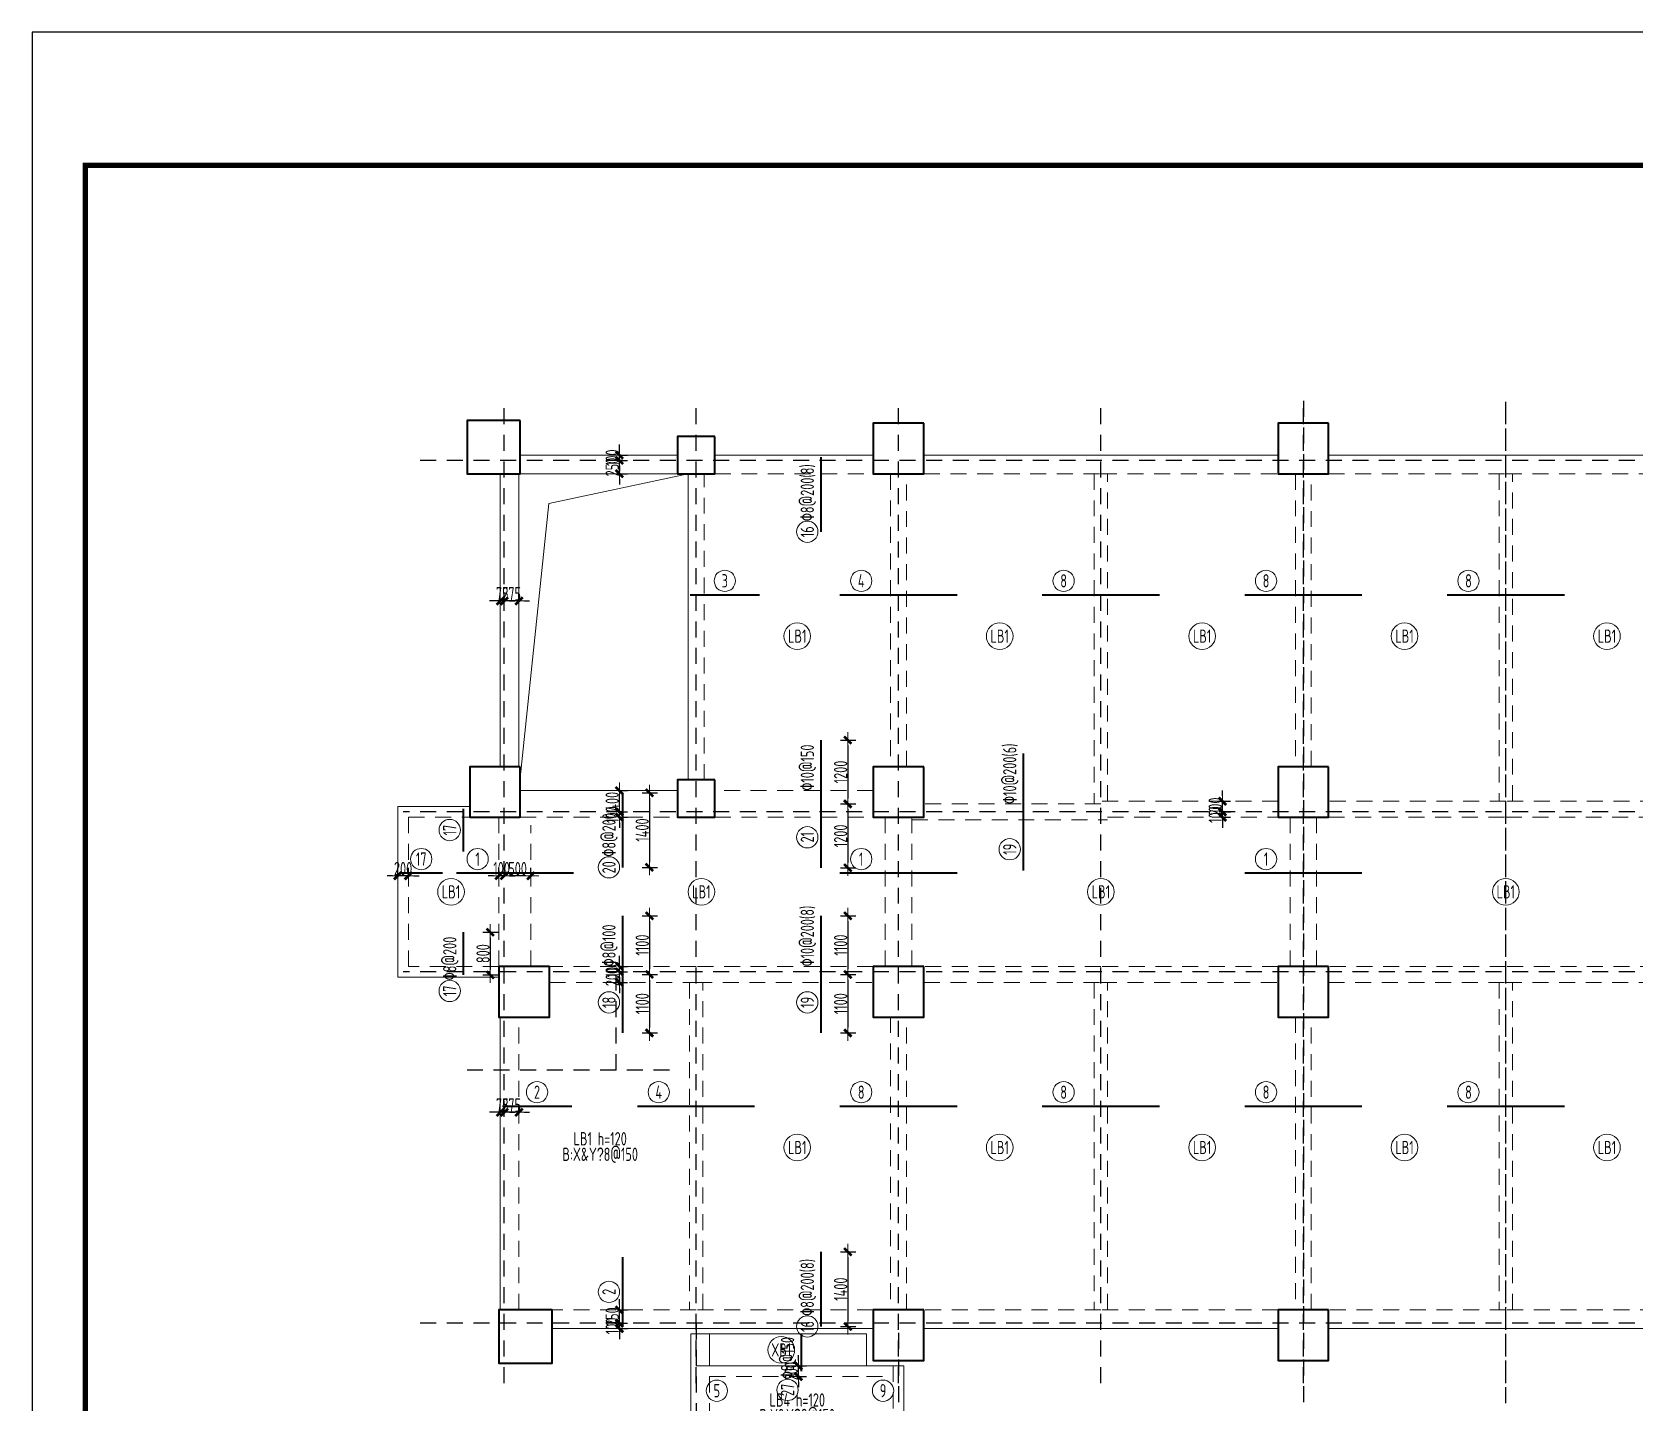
# Model space of a CAD drawing. Header units: millimetres. Extents: x 539196 to 807275, y 431843 to 1156631.
# Drawn here: x 747875 to 777965, y 994805 to 1020543 of the extents above; entities that cross this region are included whole.
import ezdxf
from ezdxf.enums import TextEntityAlignment as Align

# ---------------------------------------------------------------- set-up
doc = ezdxf.new("R2010")
doc.units = ezdxf.units.MM
doc.header["$MEASUREMENT"] = 0
doc.linetypes.add('DOTE', pattern=[2.42, 2, -0.2, 0.02, -0.2])
doc.linetypes.add('虚线', pattern=[500, 300, -200])
doc.layers.add('DOTE', color=1, linetype='DOTE')
doc.layers.add('PUB_TITLE', color=4, linetype='Continuous')
for name, color, linetype, lineweight in [('尺寸标注-梁', 3, 'Continuous', 18), ('板洞边线', 253, 'Continuous', 18), ('楼板正筋文字', 7, 'Continuous', 18), ('楼板负筋文字', 7, 'Continuous', 18), ('楼板负筋标注', 3, 'Continuous', 18), ('楼板负筋编号', 3, 'Continuous', 18), ('楼板负筋钢筋', 1, 'Continuous', 35), ('砼柱', 2, 'Continuous', 35), ('砼梁', 4, 'Continuous', 18), ('轴线标注', 3, 'Continuous', 18)]:
    doc.layers.add(name, color=color, linetype=linetype, lineweight=lineweight)
doc.styles.add('样式 1_yjk_yjk_yjk_yjk_yjk_yjk_yjk_yjk_yjk_yjk_yjk_yjk_yjk_yjk_yjk_yjk_yjk', font='yjkeng.shx', dxfattribs={"width": 0.7, "bigfont": 'yjkchn.shx'})
doc.dimstyles.new('盈建科结构_yjk_yjk_yjk_yjk_yjk_yjk_yjk_yjk_yjk_yjk_yjk_yjk_yjk_yjk_yjk_yjk_yjk', dxfattribs={"dimscale": 100, "dimtxt": 2.5, "dimasz": 1, "dimexe": 1.5, "dimexo": 0.625, "dimgap": 0.1, "dimtad": 1, "dimdec": 0, "dimrnd": 1, "dimzin": 0, "dimdsep": 46, "dimtxsty": '样式 1_yjk_yjk_yjk_yjk_yjk_yjk_yjk_yjk_yjk_yjk_yjk_yjk_yjk_yjk_yjk_yjk_yjk', "dimblk": '_yjkbk', "dimblk1": 'ARCHTICK', "dimblk2": 'ARCHTICK', "dimcen": 0.09, "dimadec": 0, "dimazin": 0, "dimtfac": 1, "dimtdec": 4, "dimtix": 1, "dimtmove": 2, "dimatfit": 3, "dimfxl": 0, "dimtolj": 1, "dimtzin": 0, "dimarcsym": 0})

# ---------------------------------------------------------------- blocks, each defined once
blk = doc.blocks.new('_yjkbk')
blk.add_line((-1, 0), (1.5, 0))
blk.add_lwpolyline([(-0.7, -0.7, 0.5, 0.5, 0), (0.7, 0.7, 0.5, 0.5, 0)], format="xyseb")
blk = doc.blocks.new('*D832')
at = {"layer": 'Defpoints', "color": 0}
for p in [(758900, 1012501), (758900, 1012251), (758901, 1012501)]:
    blk.add_point(p, dxfattribs=at)
at = {"layer": '尺寸标注-梁', "color": 0, "lineweight": -2}
for p, q in [((758901, 1012601), (758901, 1012701)), ((758900, 1012501), (759051, 1012501)), ((758900, 1012251), (759051, 1012251)), ((758901, 1012251), (758901, 1012501)), ((758901, 1012151), (758901, 1012051))]:
    blk.add_line(p, q, dxfattribs=at)
at = {"layer": '尺寸标注-梁', "color": 0, "lineweight": -2, "xscale": 100, "yscale": 100, "zscale": 100}
for p, rotation in [((758901, 1012501), 270), ((758901, 1012251), 90)]:
    blk.add_blockref('_yjkbk', p, dxfattribs=dict(at, rotation=rotation))
at = {"layer": '尺寸标注-梁', "color": 0, "insert": (758766, 1012376), "char_height": 250, "attachment_point": 5, "rotation": 90, "style": '样式 1_yjk_yjk_yjk_yjk_yjk_yjk_yjk_yjk_yjk_yjk_yjk_yjk_yjk_yjk_yjk_yjk_yjk'}
blk.add_mtext('\\A1;250', dxfattribs=at)
blk = doc.blocks.new('_ARCHTICK')
at = {"color": 0, "linetype": 'ByBlock', "const_width": 0.15}
blk.add_lwpolyline([(-0.5, -0.5), (0.5, 0.5)], dxfattribs=at)
blk = doc.blocks.new('*D833')
at = {"layer": 'Defpoints', "color": 0}
for p in [(758900, 1012601), (758901, 1012601), (758900, 1012501)]:
    blk.add_point(p, dxfattribs=at)
at = {"layer": '尺寸标注-梁', "color": 0, "lineweight": -2}
for p, q in [((758900, 1012601), (759051, 1012601)), ((758901, 1012701), (758901, 1012801)), ((758901, 1012501), (758901, 1012601)), ((758900, 1012501), (759051, 1012501)), ((758901, 1012401), (758901, 1012301))]:
    blk.add_line(p, q, dxfattribs=at)
at = {"layer": '尺寸标注-梁', "color": 0, "lineweight": -2, "xscale": 100, "yscale": 100, "zscale": 100}
for p, rotation in [((758901, 1012601), 270), ((758901, 1012501), 90)]:
    blk.add_blockref('_yjkbk', p, dxfattribs=dict(at, rotation=rotation))
at = {"layer": '尺寸标注-梁', "color": 0, "insert": (758766, 1012551), "char_height": 250, "attachment_point": 5, "rotation": 90, "style": '样式 1_yjk_yjk_yjk_yjk_yjk_yjk_yjk_yjk_yjk_yjk_yjk_yjk_yjk_yjk_yjk_yjk_yjk'}
blk.add_mtext('\\A1;100', dxfattribs=at)
blk = doc.blocks.new('*D834')
at = {"layer": 'Defpoints', "color": 0}
for p in [(758900, 996301), (758901, 996301), (758900, 996201)]:
    blk.add_point(p, dxfattribs=at)
at = {"layer": '尺寸标注-梁', "color": 0, "lineweight": -2}
for p, q in [((758900, 996301), (759051, 996301)), ((758901, 996401), (758901, 996501)), ((758901, 996201), (758901, 996301)), ((758900, 996201), (759051, 996201)), ((758901, 996101), (758901, 996001))]:
    blk.add_line(p, q, dxfattribs=at)
at = {"layer": '尺寸标注-梁', "color": 0, "lineweight": -2, "xscale": 100, "yscale": 100, "zscale": 100}
for p, rotation in [((758901, 996301), 270), ((758901, 996201), 90)]:
    blk.add_blockref('_yjkbk', p, dxfattribs=dict(at, rotation=rotation))
at = {"layer": '尺寸标注-梁', "color": 0, "insert": (758766, 996251), "char_height": 250, "attachment_point": 5, "rotation": 90, "style": '样式 1_yjk_yjk_yjk_yjk_yjk_yjk_yjk_yjk_yjk_yjk_yjk_yjk_yjk_yjk_yjk_yjk_yjk'}
blk.add_mtext('\\A1;100', dxfattribs=at)
blk = doc.blocks.new('*D835')
at = {"layer": 'Defpoints', "color": 0}
for p in [(758900, 996551), (758900, 996301), (758901, 996551)]:
    blk.add_point(p, dxfattribs=at)
at = {"layer": '尺寸标注-梁', "color": 0, "lineweight": -2}
for p, q in [((758901, 996651), (758901, 996751)), ((758900, 996551), (759051, 996551)), ((758900, 996301), (759051, 996301)), ((758901, 996301), (758901, 996551)), ((758901, 996201), (758901, 996101))]:
    blk.add_line(p, q, dxfattribs=at)
at = {"layer": '尺寸标注-梁', "color": 0, "lineweight": -2, "xscale": 100, "yscale": 100, "zscale": 100}
for p, rotation in [((758901, 996551), 270), ((758901, 996301), 90)]:
    blk.add_blockref('_yjkbk', p, dxfattribs=dict(at, rotation=rotation))
at = {"layer": '尺寸标注-梁', "color": 0, "insert": (758766, 996426), "char_height": 250, "attachment_point": 5, "rotation": 90, "style": '样式 1_yjk_yjk_yjk_yjk_yjk_yjk_yjk_yjk_yjk_yjk_yjk_yjk_yjk_yjk_yjk_yjk_yjk'}
blk.add_mtext('\\A1;250', dxfattribs=at)
blk = doc.blocks.new('*D836')
at = {"layer": 'Defpoints', "color": 0}
for p in [(756740, 1000262), (756740, 1000261), (757015, 1000261)]:
    blk.add_point(p, dxfattribs=at)
at = {"layer": '尺寸标注-梁', "color": 0, "lineweight": -2}
for p, q in [((756640, 1000262), (756540, 1000262)), ((756740, 1000261), (756740, 1000412)), ((757015, 1000262), (756740, 1000262)), ((757015, 1000261), (757015, 1000412)), ((757115, 1000262), (757215, 1000262))]:
    blk.add_line(p, q, dxfattribs=at)
at = {"layer": '尺寸标注-梁', "color": 0, "lineweight": -2, "xscale": 100, "yscale": 100, "zscale": 100}
blk.add_blockref('_yjkbk', (756740, 1000262), dxfattribs=at)
at = {"layer": '尺寸标注-梁', "color": 0, "lineweight": -2, "xscale": 100, "yscale": 100, "zscale": 100, "rotation": 180}
blk.add_blockref('_yjkbk', (757015, 1000262), dxfattribs=at)
at = {"layer": '尺寸标注-梁', "color": 0, "insert": (756878, 1000397), "char_height": 250, "attachment_point": 5, "style": '样式 1_yjk_yjk_yjk_yjk_yjk_yjk_yjk_yjk_yjk_yjk_yjk_yjk_yjk_yjk_yjk_yjk_yjk'}
blk.add_mtext('\\A1;275', dxfattribs=at)
blk = doc.blocks.new('*D837')
at = {"layer": 'Defpoints', "color": 0}
for p in [(756665, 1000262), (756665, 1000261), (756740, 1000261)]:
    blk.add_point(p, dxfattribs=at)
at = {"layer": '尺寸标注-梁', "color": 0, "lineweight": -2}
for p, q in [((756565, 1000262), (756465, 1000262)), ((756665, 1000261), (756665, 1000412)), ((756740, 1000262), (756665, 1000262)), ((756740, 1000261), (756740, 1000412)), ((756840, 1000262), (756940, 1000262))]:
    blk.add_line(p, q, dxfattribs=at)
at = {"layer": '尺寸标注-梁', "color": 0, "lineweight": -2, "xscale": 100, "yscale": 100, "zscale": 100}
blk.add_blockref('_yjkbk', (756665, 1000262), dxfattribs=at)
at = {"layer": '尺寸标注-梁', "color": 0, "lineweight": -2, "xscale": 100, "yscale": 100, "zscale": 100, "rotation": 180}
blk.add_blockref('_yjkbk', (756740, 1000262), dxfattribs=at)
at = {"layer": '尺寸标注-梁', "color": 0, "insert": (756703, 1000397), "char_height": 250, "attachment_point": 5, "style": '样式 1_yjk_yjk_yjk_yjk_yjk_yjk_yjk_yjk_yjk_yjk_yjk_yjk_yjk_yjk_yjk_yjk_yjk'}
blk.add_mtext('\\A1;75', dxfattribs=at)
blk = doc.blocks.new('*D838')
at = {"layer": 'Defpoints', "color": 0}
for p in [(756740, 1004702), (756740, 1004701), (757240, 1004701)]:
    blk.add_point(p, dxfattribs=at)
at = {"layer": '尺寸标注-梁', "color": 0, "lineweight": -2}
for p, q in [((756740, 1004701), (756740, 1004852)), ((757240, 1004701), (757240, 1004852)), ((757140, 1004702), (756840, 1004702))]:
    blk.add_line(p, q, dxfattribs=at)
at = {"layer": '尺寸标注-梁', "color": 0, "lineweight": -2, "xscale": 100, "yscale": 100, "zscale": 100, "rotation": 180}
blk.add_blockref('_yjkbk', (756740, 1004702), dxfattribs=at)
at = {"layer": '尺寸标注-梁', "color": 0, "lineweight": -2, "xscale": 100, "yscale": 100, "zscale": 100}
blk.add_blockref('_yjkbk', (757240, 1004702), dxfattribs=at)
at = {"layer": '尺寸标注-梁', "color": 0, "insert": (756990, 1004837), "char_height": 250, "attachment_point": 5, "style": '样式 1_yjk_yjk_yjk_yjk_yjk_yjk_yjk_yjk_yjk_yjk_yjk_yjk_yjk_yjk_yjk_yjk_yjk'}
blk.add_mtext('\\A1;500', dxfattribs=at)
blk = doc.blocks.new('*D839')
at = {"layer": 'Defpoints', "color": 0}
for p in [(756640, 1004702), (756640, 1004701), (756740, 1004701)]:
    blk.add_point(p, dxfattribs=at)
at = {"layer": '尺寸标注-梁', "color": 0, "lineweight": -2}
for p, q in [((756640, 1004701), (756640, 1004852)), ((756740, 1004701), (756740, 1004852)), ((756540, 1004702), (756440, 1004702)), ((756740, 1004702), (756640, 1004702)), ((756840, 1004702), (756940, 1004702))]:
    blk.add_line(p, q, dxfattribs=at)
at = {"layer": '尺寸标注-梁', "color": 0, "lineweight": -2, "xscale": 100, "yscale": 100, "zscale": 100}
blk.add_blockref('_yjkbk', (756640, 1004702), dxfattribs=at)
at = {"layer": '尺寸标注-梁', "color": 0, "lineweight": -2, "xscale": 100, "yscale": 100, "zscale": 100, "rotation": 180}
blk.add_blockref('_yjkbk', (756740, 1004702), dxfattribs=at)
at = {"layer": '尺寸标注-梁', "color": 0, "insert": (756690, 1004837), "char_height": 250, "attachment_point": 5, "style": '样式 1_yjk_yjk_yjk_yjk_yjk_yjk_yjk_yjk_yjk_yjk_yjk_yjk_yjk_yjk_yjk_yjk_yjk'}
blk.add_mtext('\\A1;100', dxfattribs=at)
blk = doc.blocks.new('*D840')
at = {"layer": 'Defpoints', "color": 0}
for p in [(756740, 1009862), (756740, 1009861), (757015, 1009861)]:
    blk.add_point(p, dxfattribs=at)
at = {"layer": '尺寸标注-梁', "color": 0, "lineweight": -2}
for p, q in [((756640, 1009862), (756540, 1009862)), ((756740, 1009861), (756740, 1010012)), ((757015, 1009862), (756740, 1009862)), ((757015, 1009861), (757015, 1010012)), ((757115, 1009862), (757215, 1009862))]:
    blk.add_line(p, q, dxfattribs=at)
at = {"layer": '尺寸标注-梁', "color": 0, "lineweight": -2, "xscale": 100, "yscale": 100, "zscale": 100}
blk.add_blockref('_yjkbk', (756740, 1009862), dxfattribs=at)
at = {"layer": '尺寸标注-梁', "color": 0, "lineweight": -2, "xscale": 100, "yscale": 100, "zscale": 100, "rotation": 180}
blk.add_blockref('_yjkbk', (757015, 1009862), dxfattribs=at)
at = {"layer": '尺寸标注-梁', "color": 0, "insert": (756878, 1009997), "char_height": 250, "attachment_point": 5, "style": '样式 1_yjk_yjk_yjk_yjk_yjk_yjk_yjk_yjk_yjk_yjk_yjk_yjk_yjk_yjk_yjk_yjk_yjk'}
blk.add_mtext('\\A1;275', dxfattribs=at)
blk = doc.blocks.new('*D841')
at = {"layer": 'Defpoints', "color": 0}
for p in [(756665, 1009862), (756665, 1009861), (756740, 1009861)]:
    blk.add_point(p, dxfattribs=at)
at = {"layer": '尺寸标注-梁', "color": 0, "lineweight": -2}
for p, q in [((756565, 1009862), (756465, 1009862)), ((756665, 1009861), (756665, 1010012)), ((756740, 1009862), (756665, 1009862)), ((756740, 1009861), (756740, 1010012)), ((756840, 1009862), (756940, 1009862))]:
    blk.add_line(p, q, dxfattribs=at)
at = {"layer": '尺寸标注-梁', "color": 0, "lineweight": -2, "xscale": 100, "yscale": 100, "zscale": 100}
blk.add_blockref('_yjkbk', (756665, 1009862), dxfattribs=at)
at = {"layer": '尺寸标注-梁', "color": 0, "lineweight": -2, "xscale": 100, "yscale": 100, "zscale": 100, "rotation": 180}
blk.add_blockref('_yjkbk', (756740, 1009862), dxfattribs=at)
at = {"layer": '尺寸标注-梁', "color": 0, "insert": (756703, 1009997), "char_height": 250, "attachment_point": 5, "style": '样式 1_yjk_yjk_yjk_yjk_yjk_yjk_yjk_yjk_yjk_yjk_yjk_yjk_yjk_yjk_yjk_yjk_yjk'}
blk.add_mtext('\\A1;75', dxfattribs=at)
blk = doc.blocks.new('*D842')
at = {"layer": 'Defpoints', "color": 0}
for p in [(758900, 1005901), (758900, 1005801), (758901, 1005901)]:
    blk.add_point(p, dxfattribs=at)
at = {"layer": '尺寸标注-梁', "color": 0, "lineweight": -2}
for p, q in [((758901, 1006001), (758901, 1006101)), ((758900, 1005901), (759051, 1005901)), ((758900, 1005801), (759051, 1005801)), ((758901, 1005801), (758901, 1005901)), ((758901, 1005701), (758901, 1005601))]:
    blk.add_line(p, q, dxfattribs=at)
at = {"layer": '尺寸标注-梁', "color": 0, "lineweight": -2, "xscale": 100, "yscale": 100, "zscale": 100}
for p, rotation in [((758901, 1005901), 270), ((758901, 1005801), 90)]:
    blk.add_blockref('_yjkbk', p, dxfattribs=dict(at, rotation=rotation))
at = {"layer": '尺寸标注-梁', "color": 0, "insert": (758766, 1005851), "char_height": 250, "attachment_point": 5, "rotation": 90, "style": '样式 1_yjk_yjk_yjk_yjk_yjk_yjk_yjk_yjk_yjk_yjk_yjk_yjk_yjk_yjk_yjk_yjk_yjk'}
blk.add_mtext('\\A1;100', dxfattribs=at)
blk = doc.blocks.new('*D843')
at = {"layer": 'Defpoints', "color": 0}
for p in [(758900, 1006301), (758901, 1006301), (758900, 1005901)]:
    blk.add_point(p, dxfattribs=at)
at = {"layer": '尺寸标注-梁', "color": 0, "lineweight": -2}
for p, q in [((758900, 1006301), (759051, 1006301)), ((758901, 1006001), (758901, 1006201)), ((758900, 1005901), (759051, 1005901))]:
    blk.add_line(p, q, dxfattribs=at)
at = {"layer": '尺寸标注-梁', "color": 0, "lineweight": -2, "xscale": 100, "yscale": 100, "zscale": 100}
for p, rotation in [((758901, 1006301), 90), ((758901, 1005901), 270)]:
    blk.add_blockref('_yjkbk', p, dxfattribs=dict(at, rotation=rotation))
at = {"layer": '尺寸标注-梁', "color": 0, "insert": (758766, 1006101), "char_height": 250, "attachment_point": 5, "rotation": 90, "style": '样式 1_yjk_yjk_yjk_yjk_yjk_yjk_yjk_yjk_yjk_yjk_yjk_yjk_yjk_yjk_yjk_yjk_yjk'}
blk.add_mtext('\\A1;400', dxfattribs=at)
blk = doc.blocks.new('*D844')
at = {"layer": 'Defpoints', "color": 0}
for p in [(758900, 1002901), (758901, 1002901), (758900, 1002701)]:
    blk.add_point(p, dxfattribs=at)
at = {"layer": '尺寸标注-梁', "color": 0, "lineweight": -2}
for p, q in [((758900, 1002901), (759051, 1002901)), ((758901, 1003001), (758901, 1003101)), ((758901, 1002701), (758901, 1002901)), ((758900, 1002701), (759051, 1002701)), ((758901, 1002601), (758901, 1002501))]:
    blk.add_line(p, q, dxfattribs=at)
at = {"layer": '尺寸标注-梁', "color": 0, "lineweight": -2, "xscale": 100, "yscale": 100, "zscale": 100}
for p, rotation in [((758901, 1002901), 270), ((758901, 1002701), 90)]:
    blk.add_blockref('_yjkbk', p, dxfattribs=dict(at, rotation=rotation))
at = {"layer": '尺寸标注-梁', "color": 0, "insert": (758766, 1002801), "char_height": 250, "attachment_point": 5, "rotation": 90, "style": '样式 1_yjk_yjk_yjk_yjk_yjk_yjk_yjk_yjk_yjk_yjk_yjk_yjk_yjk_yjk_yjk_yjk_yjk'}
blk.add_mtext('\\A1;200', dxfattribs=at)
blk = doc.blocks.new('*D845')
at = {"layer": 'Defpoints', "color": 0}
for p in [(758900, 1003001), (758900, 1002901), (758901, 1003001)]:
    blk.add_point(p, dxfattribs=at)
at = {"layer": '尺寸标注-梁', "color": 0, "lineweight": -2}
for p, q in [((758901, 1003101), (758901, 1003201)), ((758900, 1003001), (759051, 1003001)), ((758900, 1002901), (759051, 1002901)), ((758901, 1002901), (758901, 1003001)), ((758901, 1002801), (758901, 1002701))]:
    blk.add_line(p, q, dxfattribs=at)
at = {"layer": '尺寸标注-梁', "color": 0, "lineweight": -2, "xscale": 100, "yscale": 100, "zscale": 100}
for p, rotation in [((758901, 1003001), 270), ((758901, 1002901), 90)]:
    blk.add_blockref('_yjkbk', p, dxfattribs=dict(at, rotation=rotation))
at = {"layer": '尺寸标注-梁', "color": 0, "insert": (758766, 1002951), "char_height": 250, "attachment_point": 5, "rotation": 90, "style": '样式 1_yjk_yjk_yjk_yjk_yjk_yjk_yjk_yjk_yjk_yjk_yjk_yjk_yjk_yjk_yjk_yjk_yjk'}
blk.add_mtext('\\A1;100', dxfattribs=at)
blk = doc.blocks.new('*D846')
at = {"layer": 'Defpoints', "color": 0}
for p in [(770220, 1005901), (770220, 1005801), (770221, 1005901)]:
    blk.add_point(p, dxfattribs=at)
at = {"layer": '尺寸标注-梁', "color": 0, "lineweight": -2}
for p, q in [((770221, 1006001), (770221, 1006101)), ((770220, 1005901), (770371, 1005901)), ((770220, 1005801), (770371, 1005801)), ((770221, 1005801), (770221, 1005901)), ((770221, 1005701), (770221, 1005601))]:
    blk.add_line(p, q, dxfattribs=at)
at = {"layer": '尺寸标注-梁', "color": 0, "lineweight": -2, "xscale": 100, "yscale": 100, "zscale": 100}
for p, rotation in [((770221, 1005901), 270), ((770221, 1005801), 90)]:
    blk.add_blockref('_yjkbk', p, dxfattribs=dict(at, rotation=rotation))
at = {"layer": '尺寸标注-梁', "color": 0, "insert": (770086, 1005851), "char_height": 250, "attachment_point": 5, "rotation": 90, "style": '样式 1_yjk_yjk_yjk_yjk_yjk_yjk_yjk_yjk_yjk_yjk_yjk_yjk_yjk_yjk_yjk_yjk_yjk'}
blk.add_mtext('\\A1;100', dxfattribs=at)
blk = doc.blocks.new('*D847')
at = {"layer": 'Defpoints', "color": 0}
for p in [(770220, 1006101), (770221, 1006101), (770220, 1005901)]:
    blk.add_point(p, dxfattribs=at)
at = {"layer": '尺寸标注-梁', "color": 0, "lineweight": -2}
for p, q in [((770221, 1006201), (770221, 1006301)), ((770220, 1006101), (770371, 1006101)), ((770221, 1005901), (770221, 1006101)), ((770220, 1005901), (770371, 1005901)), ((770221, 1005801), (770221, 1005701))]:
    blk.add_line(p, q, dxfattribs=at)
at = {"layer": '尺寸标注-梁', "color": 0, "lineweight": -2, "xscale": 100, "yscale": 100, "zscale": 100}
for p, rotation in [((770221, 1006101), 270), ((770221, 1005901), 90)]:
    blk.add_blockref('_yjkbk', p, dxfattribs=dict(at, rotation=rotation))
at = {"layer": '尺寸标注-梁', "color": 0, "insert": (770086, 1006001), "char_height": 250, "attachment_point": 5, "rotation": 90, "style": '样式 1_yjk_yjk_yjk_yjk_yjk_yjk_yjk_yjk_yjk_yjk_yjk_yjk_yjk_yjk_yjk_yjk_yjk'}
blk.add_mtext('\\A1;200', dxfattribs=at)
blk = doc.blocks.new('*D870')
at = {"layer": 'Defpoints', "color": 0}
for p in [(762260, 995501), (762261, 995501), (762260, 995301)]:
    blk.add_point(p, dxfattribs=at)
at = {"layer": '尺寸标注-梁', "color": 0, "lineweight": -2}
for p, q in [((762261, 995601), (762261, 995701)), ((762260, 995501), (762411, 995501)), ((762261, 995301), (762261, 995501)), ((762260, 995301), (762411, 995301)), ((762261, 995201), (762261, 995101))]:
    blk.add_line(p, q, dxfattribs=at)
at = {"layer": '尺寸标注-梁', "color": 0, "lineweight": -2, "xscale": 100, "yscale": 100, "zscale": 100}
for p, rotation in [((762261, 995501), 270), ((762261, 995301), 90)]:
    blk.add_blockref('_yjkbk', p, dxfattribs=dict(at, rotation=rotation))
at = {"layer": '尺寸标注-梁', "color": 0, "insert": (762126, 995401), "char_height": 250, "attachment_point": 5, "rotation": 90, "style": '样式 1_yjk_yjk_yjk_yjk_yjk_yjk_yjk_yjk_yjk_yjk_yjk_yjk_yjk_yjk_yjk_yjk_yjk'}
blk.add_mtext('\\A1;200', dxfattribs=at)
blk = doc.blocks.new('*D874')
at = {"layer": 'Defpoints', "color": 0}
for p in [(754740, 1004702), (754740, 1004701), (754940, 1004701)]:
    blk.add_point(p, dxfattribs=at)
at = {"layer": '尺寸标注-梁', "color": 0, "lineweight": -2}
for p, q in [((754740, 1004701), (754740, 1004852)), ((754940, 1004701), (754940, 1004852)), ((754640, 1004702), (754540, 1004702)), ((754940, 1004702), (754740, 1004702)), ((755040, 1004702), (755140, 1004702))]:
    blk.add_line(p, q, dxfattribs=at)
at = {"layer": '尺寸标注-梁', "color": 0, "lineweight": -2, "xscale": 100, "yscale": 100, "zscale": 100}
blk.add_blockref('_yjkbk', (754740, 1004702), dxfattribs=at)
at = {"layer": '尺寸标注-梁', "color": 0, "lineweight": -2, "xscale": 100, "yscale": 100, "zscale": 100, "rotation": 180}
blk.add_blockref('_yjkbk', (754940, 1004702), dxfattribs=at)
at = {"layer": '尺寸标注-梁', "color": 0, "insert": (754840, 1004837), "char_height": 250, "attachment_point": 5, "style": '样式 1_yjk_yjk_yjk_yjk_yjk_yjk_yjk_yjk_yjk_yjk_yjk_yjk_yjk_yjk_yjk_yjk_yjk'}
blk.add_mtext('\\A1;200', dxfattribs=at)
blk = doc.blocks.new('*D913')
at = {"layer": 'Defpoints', "color": 0}
for p in [(762989, 997641), (762989, 996241), (763189, 996241)]:
    blk.add_point(p, dxfattribs=at)
at = {"layer": '楼板负筋标注', "color": 0, "lineweight": -2}
for p, q in [((763051, 997641), (763339, 997641)), ((763189, 997541), (763189, 996341)), ((763051, 996241), (763339, 996241))]:
    blk.add_line(p, q, dxfattribs=at)
at = {"layer": '楼板负筋标注', "color": 0, "lineweight": -2, "xscale": 100, "yscale": 100, "zscale": 100}
for p, rotation in [((763189, 997641), 90), ((763189, 996241), 270)]:
    blk.add_blockref('_yjkbk', p, dxfattribs=dict(at, rotation=rotation))
at = {"layer": '楼板负筋标注', "color": 0, "insert": (763054, 996941), "char_height": 250, "attachment_point": 5, "rotation": 90, "style": '样式 1_yjk_yjk_yjk_yjk_yjk_yjk_yjk_yjk_yjk_yjk_yjk_yjk_yjk_yjk_yjk_yjk_yjk'}
blk.add_mtext('\\A1;1400', dxfattribs=at)
blk = doc.blocks.new('*D914')
at = {"layer": 'Defpoints', "color": 0}
for p in [(756276, 1003641), (756276, 1002841), (756476, 1002841)]:
    blk.add_point(p, dxfattribs=at)
at = {"layer": '楼板负筋标注', "color": 0, "lineweight": -2}
for p, q in [((756339, 1003641), (756626, 1003641)), ((756476, 1003541), (756476, 1002941)), ((756339, 1002841), (756626, 1002841))]:
    blk.add_line(p, q, dxfattribs=at)
at = {"layer": '楼板负筋标注', "color": 0, "lineweight": -2, "xscale": 100, "yscale": 100, "zscale": 100}
for p, rotation in [((756476, 1003641), 90), ((756476, 1002841), 270)]:
    blk.add_blockref('_yjkbk', p, dxfattribs=dict(at, rotation=rotation))
at = {"layer": '楼板负筋标注', "color": 0, "insert": (756341, 1003241), "char_height": 250, "attachment_point": 5, "rotation": 90, "style": '样式 1_yjk_yjk_yjk_yjk_yjk_yjk_yjk_yjk_yjk_yjk_yjk_yjk_yjk_yjk_yjk_yjk_yjk'}
blk.add_mtext('\\A1;800', dxfattribs=at)
blk = doc.blocks.new('*D915')
at = {"layer": 'Defpoints', "color": 0}
for p in [(759265, 1002851), (759265, 1001751), (759465, 1001751)]:
    blk.add_point(p, dxfattribs=at)
at = {"layer": '楼板负筋标注', "color": 0, "lineweight": -2}
for p, q in [((759327, 1002851), (759615, 1002851)), ((759465, 1002751), (759465, 1001851)), ((759327, 1001751), (759615, 1001751))]:
    blk.add_line(p, q, dxfattribs=at)
at = {"layer": '楼板负筋标注', "color": 0, "lineweight": -2, "xscale": 100, "yscale": 100, "zscale": 100}
for p, rotation in [((759465, 1002851), 90), ((759465, 1001751), 270)]:
    blk.add_blockref('_yjkbk', p, dxfattribs=dict(at, rotation=rotation))
at = {"layer": '楼板负筋标注', "color": 0, "insert": (759330, 1002301), "char_height": 250, "attachment_point": 5, "rotation": 90, "style": '样式 1_yjk_yjk_yjk_yjk_yjk_yjk_yjk_yjk_yjk_yjk_yjk_yjk_yjk_yjk_yjk_yjk_yjk'}
blk.add_mtext('\\A1;1100', dxfattribs=at)
blk = doc.blocks.new('*D916')
at = {"layer": 'Defpoints', "color": 0}
for p in [(759265, 1003951), (759265, 1002851), (759465, 1002851)]:
    blk.add_point(p, dxfattribs=at)
at = {"layer": '楼板负筋标注', "color": 0, "lineweight": -2}
for p, q in [((759327, 1003951), (759615, 1003951)), ((759465, 1003851), (759465, 1002951)), ((759327, 1002851), (759615, 1002851))]:
    blk.add_line(p, q, dxfattribs=at)
at = {"layer": '楼板负筋标注', "color": 0, "lineweight": -2, "xscale": 100, "yscale": 100, "zscale": 100}
for p, rotation in [((759465, 1003951), 90), ((759465, 1002851), 270)]:
    blk.add_blockref('_yjkbk', p, dxfattribs=dict(at, rotation=rotation))
at = {"layer": '楼板负筋标注', "color": 0, "insert": (759330, 1003401), "char_height": 250, "attachment_point": 5, "rotation": 90, "style": '样式 1_yjk_yjk_yjk_yjk_yjk_yjk_yjk_yjk_yjk_yjk_yjk_yjk_yjk_yjk_yjk_yjk_yjk'}
blk.add_mtext('\\A1;1100', dxfattribs=at)
blk = doc.blocks.new('*D917')
at = {"layer": 'Defpoints', "color": 0}
for p in [(762989, 1002851), (762989, 1001751), (763189, 1001751)]:
    blk.add_point(p, dxfattribs=at)
at = {"layer": '楼板负筋标注', "color": 0, "lineweight": -2}
for p, q in [((763051, 1002851), (763339, 1002851)), ((763189, 1002751), (763189, 1001851)), ((763051, 1001751), (763339, 1001751))]:
    blk.add_line(p, q, dxfattribs=at)
at = {"layer": '楼板负筋标注', "color": 0, "lineweight": -2, "xscale": 100, "yscale": 100, "zscale": 100}
for p, rotation in [((763189, 1002851), 90), ((763189, 1001751), 270)]:
    blk.add_blockref('_yjkbk', p, dxfattribs=dict(at, rotation=rotation))
at = {"layer": '楼板负筋标注', "color": 0, "insert": (763054, 1002301), "char_height": 250, "attachment_point": 5, "rotation": 90, "style": '样式 1_yjk_yjk_yjk_yjk_yjk_yjk_yjk_yjk_yjk_yjk_yjk_yjk_yjk_yjk_yjk_yjk_yjk'}
blk.add_mtext('\\A1;1100', dxfattribs=at)
blk = doc.blocks.new('*D918')
at = {"layer": 'Defpoints', "color": 0}
for p in [(762989, 1003951), (762989, 1002851), (763189, 1002851)]:
    blk.add_point(p, dxfattribs=at)
at = {"layer": '楼板负筋标注', "color": 0, "lineweight": -2}
for p, q in [((763051, 1003951), (763339, 1003951)), ((763189, 1003851), (763189, 1002951)), ((763051, 1002851), (763339, 1002851))]:
    blk.add_line(p, q, dxfattribs=at)
at = {"layer": '楼板负筋标注', "color": 0, "lineweight": -2, "xscale": 100, "yscale": 100, "zscale": 100}
for p, rotation in [((763189, 1003951), 90), ((763189, 1002851), 270)]:
    blk.add_blockref('_yjkbk', p, dxfattribs=dict(at, rotation=rotation))
at = {"layer": '楼板负筋标注', "color": 0, "insert": (763054, 1003401), "char_height": 250, "attachment_point": 5, "rotation": 90, "style": '样式 1_yjk_yjk_yjk_yjk_yjk_yjk_yjk_yjk_yjk_yjk_yjk_yjk_yjk_yjk_yjk_yjk_yjk'}
blk.add_mtext('\\A1;1100', dxfattribs=at)
blk = doc.blocks.new('*D919')
at = {"layer": 'Defpoints', "color": 0}
for p in [(759265, 1006261), (759265, 1004861), (759465, 1004861)]:
    blk.add_point(p, dxfattribs=at)
at = {"layer": '楼板负筋标注', "color": 0, "lineweight": -2}
for p, q in [((759327, 1006261), (759615, 1006261)), ((759465, 1006161), (759465, 1004961)), ((759327, 1004861), (759615, 1004861))]:
    blk.add_line(p, q, dxfattribs=at)
at = {"layer": '楼板负筋标注', "color": 0, "lineweight": -2, "xscale": 100, "yscale": 100, "zscale": 100}
for p, rotation in [((759465, 1006261), 90), ((759465, 1004861), 270)]:
    blk.add_blockref('_yjkbk', p, dxfattribs=dict(at, rotation=rotation))
at = {"layer": '楼板负筋标注', "color": 0, "insert": (759330, 1005561), "char_height": 250, "attachment_point": 5, "rotation": 90, "style": '样式 1_yjk_yjk_yjk_yjk_yjk_yjk_yjk_yjk_yjk_yjk_yjk_yjk_yjk_yjk_yjk_yjk_yjk'}
blk.add_mtext('\\A1;1400', dxfattribs=at)
blk = doc.blocks.new('*D920')
at = {"layer": 'Defpoints', "color": 0}
for p in [(762989, 1006051), (762989, 1004851), (763189, 1004851)]:
    blk.add_point(p, dxfattribs=at)
at = {"layer": '楼板负筋标注', "color": 0, "lineweight": -2}
for p, q in [((763051, 1006051), (763339, 1006051)), ((763189, 1005951), (763189, 1004951)), ((763051, 1004851), (763339, 1004851))]:
    blk.add_line(p, q, dxfattribs=at)
at = {"layer": '楼板负筋标注', "color": 0, "lineweight": -2, "xscale": 100, "yscale": 100, "zscale": 100}
for p, rotation in [((763189, 1006051), 90), ((763189, 1004851), 270)]:
    blk.add_blockref('_yjkbk', p, dxfattribs=dict(at, rotation=rotation))
at = {"layer": '楼板负筋标注', "color": 0, "insert": (763054, 1005451), "char_height": 250, "attachment_point": 5, "rotation": 90, "style": '样式 1_yjk_yjk_yjk_yjk_yjk_yjk_yjk_yjk_yjk_yjk_yjk_yjk_yjk_yjk_yjk_yjk_yjk'}
blk.add_mtext('\\A1;1200', dxfattribs=at)
blk = doc.blocks.new('*D921')
at = {"layer": 'Defpoints', "color": 0}
for p in [(762989, 1007251), (762989, 1006051), (763189, 1006051)]:
    blk.add_point(p, dxfattribs=at)
at = {"layer": '楼板负筋标注', "color": 0, "lineweight": -2}
for p, q in [((763051, 1007251), (763339, 1007251)), ((763189, 1007151), (763189, 1006151)), ((763051, 1006051), (763339, 1006051))]:
    blk.add_line(p, q, dxfattribs=at)
at = {"layer": '楼板负筋标注', "color": 0, "lineweight": -2, "xscale": 100, "yscale": 100, "zscale": 100}
for p, rotation in [((763189, 1007251), 90), ((763189, 1006051), 270)]:
    blk.add_blockref('_yjkbk', p, dxfattribs=dict(at, rotation=rotation))
at = {"layer": '楼板负筋标注', "color": 0, "insert": (763054, 1006651), "char_height": 250, "attachment_point": 5, "rotation": 90, "style": '样式 1_yjk_yjk_yjk_yjk_yjk_yjk_yjk_yjk_yjk_yjk_yjk_yjk_yjk_yjk_yjk_yjk_yjk'}
blk.add_mtext('\\A1;1200', dxfattribs=at)
blk = doc.blocks.new('jzzw')
at = {"layer": 'DOTE', "color": 1, "linetype": '虚线'}
for p, q in [((913786, 872027), (913786, 890469)), ((913786, 872027), (913786, 890469)), ((917386, 872027), (917386, 890469)), ((921186, 872027), (921186, 890469)), ((924986, 872027), (924986, 890469)), ((928786, 872027), (928786, 890469)), ((928786, 890469), (928786, 834829)), ((932586, 852149), (932586, 890469)), ((932586, 872027), (932586, 890469)), ((952506, 889349), (912186, 889349)), ((952506, 889349), (912186, 889349)), ((952506, 889349), (912186, 889349)), ((952506, 889349), (912186, 889349)), ((952506, 882749), (911886, 882749)), ((952506, 879749), (911886, 879749)), ((915886, 877899), (915886, 879749)), ((916886, 877899), (912886, 877899)), ((952506, 873149), (912186, 873149)), ((917386, 873149), (917386, 834829)), ((921186, 872969), (921186, 834829))]:
    blk.add_line(p, q, dxfattribs=at)

msp = doc.modelspace()

# ---------------------------------------------------------------- linework, layer by layer
at = {"layer": 'PUB_TITLE'}
msp.add_lwpolyline([(747875.2, 936443), (807275.2, 936443), (807275.2, 1020543), (747875.2, 1020543)], close=True, dxfattribs=at)
at = {"layer": 'PUB_TITLE', "const_width": 100}
msp.add_lwpolyline([(748875.2, 937443), (806275.2, 937443), (806275.2, 1018043), (748875.2, 1018043)], close=True, dxfattribs=at)
at = {"layer": '板洞边线'}
for p, q in [((760190.2, 1012251), (757576.5, 1011689.7)), ((757576.5, 1011689.7), (757040.2, 1006541)), ((757040.2, 1006751), (757015.2, 1006751)), ((757040.2, 1006541), (757040.2, 1006751))]:
    msp.add_line(p, q, dxfattribs=at)
at = {"layer": '楼板正筋文字'}
for centre in [(762240.2, 1009201), (766040.2, 1009201), (769840.2, 1009201), (773640.2, 1009201), (777440.2, 1009201), (755740.2, 1004401), (760440.2, 1004401), (767940.2, 1004401), (775540.2, 1004401), (762240.2, 999601), (766040.2, 999601), (769840.2, 999601), (773640.2, 999601), (777440.2, 999601), (761940.2, 995801)]:
    msp.add_circle(centre, 250, dxfattribs=at)
at = {"layer": '楼板负筋编号'}
for centre in [(762428.6, 1011161), (760880.2, 1010239.8), (763440.2, 1010239.8), (767240.2, 1010239.8), (771040.2, 1010239.8), (774840.2, 1010239.8), (755716.2, 1005561), (762428.6, 1005426), (766228.6, 1005201), (755180.2, 1005015), (756240.2, 1005015), (758705, 1004861), (763440.2, 1005015), (771040.2, 1005015), (755716.2, 1002541), (758705, 1002326), (762428.6, 1002326), (757355.2, 1000639.8), (759640.2, 1000639.8), (763440.2, 1000639.8), (767240.2, 1000639.8), (771040.2, 1000639.8), (774840.2, 1000639.8), (758705, 996891), (762428.6, 996241), (760730.2, 995035.2), (762057.8, 995051), (763850.2, 995035.2)]:
    msp.add_circle(centre, 200, dxfattribs=at)
at = {"layer": '楼板负筋钢筋'}
for points in [[(762688.6, 1011161), (762688.6, 1012561)], [(760230.2, 1009979.8), (761530.2, 1009979.8)], [(763040.2, 1009979.8), (765240.2, 1009979.8)], [(766840.2, 1009979.8), (769040.2, 1009979.8)], [(770640.2, 1009979.8), (772840.2, 1009979.8)], [(774440.2, 1009979.8), (776640.2, 1009979.8)], [(762688.6, 1004851), (762688.6, 1007251)], [(766488.6, 1004801), (766488.6, 1007001)], [(758965, 1004861), (758965, 1006261)], [(755976.2, 1005161), (755976.2, 1005961)], [(754780.2, 1004755), (755580.2, 1004755)], [(755840.2, 1004755), (758040.2, 1004755)], [(763040.2, 1004755), (765240.2, 1004755)], [(770640.2, 1004755), (772840.2, 1004755)], [(758965, 1001751), (758965, 1003951)], [(762688.6, 1001751), (762688.6, 1003951)], [(755976.2, 1002841), (755976.2, 1003641)], [(756705.2, 1000379.8), (758005.2, 1000379.8)], [(759240.2, 1000379.8), (761440.2, 1000379.8)], [(763040.2, 1000379.8), (765240.2, 1000379.8)], [(766840.2, 1000379.8), (769040.2, 1000379.8)], [(770640.2, 1000379.8), (772840.2, 1000379.8)], [(774440.2, 1000379.8), (776640.2, 1000379.8)], [(758965, 996241), (758965, 997541)], [(762688.6, 996241), (762688.6, 997641)], [(762317.8, 995401), (762317.8, 996101)]]:
    msp.add_lwpolyline(points, dxfattribs=at)
at = {"layer": '砼柱'}
for points in [[(757040.2, 1013251), (756040.2, 1013251), (756040.2, 1012251), (757040.2, 1012251)], [(764615.2, 1013201), (763665.2, 1013201), (763665.2, 1012251), (764615.2, 1012251)], [(772215.2, 1013201), (771265.2, 1013201), (771265.2, 1012251), (772215.2, 1012251)], [(760690.2, 1012951), (759990.2, 1012951), (759990.2, 1012251), (760690.2, 1012251)], [(757040.2, 1006751), (756090.2, 1006751), (756090.2, 1005801), (757040.2, 1005801)], [(764615.2, 1006751), (763665.2, 1006751), (763665.2, 1005801), (764615.2, 1005801)], [(772215.2, 1006751), (771265.2, 1006751), (771265.2, 1005801), (772215.2, 1005801)], [(760690.2, 1006501), (759990.2, 1006501), (759990.2, 1005801), (760690.2, 1005801)], [(757590.2, 1003001), (756640.2, 1003001), (756640.2, 1002051), (757590.2, 1002051)], [(764615.2, 1003001), (763665.2, 1003001), (763665.2, 1002051), (764615.2, 1002051)], [(772215.2, 1003001), (771265.2, 1003001), (771265.2, 1002051), (772215.2, 1002051)], [(757640.2, 996551), (756640.2, 996551), (756640.2, 995551), (757640.2, 995551)], [(764615.2, 996551), (763665.2, 996551), (763665.2, 995601), (764615.2, 995601)], [(772215.2, 996551), (771265.2, 996551), (771265.2, 995601), (772215.2, 995601)]]:
    msp.add_lwpolyline(points, close=True, dxfattribs=at)
at = {"layer": '砼梁'}
for p, q in [((759990.2, 1012601), (757040.2, 1012601)), ((763665.2, 1012601), (760690.2, 1012601)), ((767940.2, 1012601), (764615.2, 1012601)), ((771265.2, 1012601), (767940.2, 1012601)), ((775540.2, 1012601), (772215.2, 1012601)), ((778865.2, 1012601), (775540.2, 1012601)), ((756665.2, 1012251), (756665.2, 1006751)), ((757015.2, 1006751), (757015.2, 1012251)), ((757040.2, 1012251), (759990.2, 1012251)), ((760190.2, 1012251), (760190.2, 1006501)), ((759990.2, 1006301), (757040.2, 1006301)), ((756090.2, 1006001), (754740.2, 1006001)), ((754740.2, 1006001), (754740.2, 1002801)), ((754740.2, 1002801), (756640.2, 1002801)), ((756665.2, 1002051), (756665.2, 996551)), ((757640.2, 996201), (760340.2, 996201)), ((760240.2, 996101), (760240.2, 995501)), ((760590.2, 996101), (760240.2, 996101)), ((760340.2, 996201), (763665.2, 996201)), ((760590.2, 995501), (760590.2, 996101)), ((764615.2, 996201), (767940.2, 996201)), ((767940.2, 996201), (771265.2, 996201)), ((772215.2, 996201), (775540.2, 996201)), ((775540.2, 996201), (778865.2, 996201)), ((760240.2, 995501), (760240.2, 994001)), ((763540.2, 995501), (760590.2, 995501)), ((764240.2, 995501), (763540.2, 995501)), ((764240.2, 993701), (764240.2, 995501))]:
    msp.add_line(p, q, dxfattribs=at)
at = {"layer": '砼梁', "linetype": '虚线'}
for p, q in [((760490.2, 1006501), (760490.2, 1012251)), ((760690.2, 1012251), (763665.2, 1012251)), ((763990.2, 1012251), (763990.2, 1006751)), ((764290.2, 1006751), (764290.2, 1012251)), ((764615.2, 1012251), (767940.2, 1012251)), ((767815.2, 1012251), (767815.2, 1006051)), ((767940.2, 1012251), (771265.2, 1012251)), ((768065.2, 1006101), (768065.2, 1012251)), ((771590.2, 1012251), (771590.2, 1006751)), ((771890.2, 1006751), (771890.2, 1012251)), ((772215.2, 1012251), (775540.2, 1012251)), ((775415.2, 1012251), (775415.2, 1006101)), ((775540.2, 1012251), (778865.2, 1012251)), ((775665.2, 1006101), (775665.2, 1012251)), ((763665.2, 1006301), (760690.2, 1006301)), ((767940.2, 1006051), (764615.2, 1006051)), ((771265.2, 1006101), (767940.2, 1006101)), ((775540.2, 1006101), (772215.2, 1006101)), ((778865.2, 1006101), (775540.2, 1006101)), ((754940.2, 1005801), (756090.2, 1005801)), ((754940.2, 1003001), (754940.2, 1005801)), ((756640.2, 1005801), (756640.2, 1003001)), ((757040.2, 1005801), (759990.2, 1005801)), ((757240.2, 1003001), (757240.2, 1005651)), ((760690.2, 1005801), (763665.2, 1005801)), ((763890.2, 1005801), (763890.2, 1003001)), ((764390.2, 1003001), (764390.2, 1005801)), ((764390.2, 1005751), (768065.2, 1005751)), ((768065.2, 1005801), (771265.2, 1005801)), ((771490.2, 1005801), (771490.2, 1003001)), ((771990.2, 1003001), (771990.2, 1005801)), ((772215.2, 1005801), (775540.2, 1005801)), ((775540.2, 1005801), (778865.2, 1005801)), ((756640.2, 1003001), (754940.2, 1003001)), ((760340.2, 1003001), (757590.2, 1003001)), ((763665.2, 1003001), (760340.2, 1003001)), ((767940.2, 1003001), (764615.2, 1003001)), ((771265.2, 1003001), (767940.2, 1003001)), ((775540.2, 1003001), (772215.2, 1003001)), ((778865.2, 1003001), (775540.2, 1003001)), ((757590.2, 1002701), (760340.2, 1002701)), ((760215.2, 1002701), (760215.2, 996551)), ((760340.2, 1002701), (763665.2, 1002701)), ((760465.2, 996551), (760465.2, 1002701)), ((764615.2, 1002701), (767940.2, 1002701)), ((767815.2, 1002701), (767815.2, 996551)), ((767940.2, 1002701), (771265.2, 1002701)), ((768065.2, 996551), (768065.2, 1002701)), ((772215.2, 1002701), (775540.2, 1002701)), ((775415.2, 1002701), (775415.2, 996551)), ((775540.2, 1002701), (778865.2, 1002701)), ((775665.2, 996551), (775665.2, 1002701)), ((757015.2, 996551), (757015.2, 1002051)), ((763990.2, 1002051), (763990.2, 996551)), ((764290.2, 996551), (764290.2, 1002051)), ((771590.2, 1002051), (771590.2, 996551)), ((771890.2, 996551), (771890.2, 1002051)), ((760340.2, 996551), (757640.2, 996551)), ((763665.2, 996551), (760340.2, 996551)), ((767940.2, 996551), (764615.2, 996551)), ((771265.2, 996551), (767940.2, 996551)), ((775540.2, 996551), (772215.2, 996551)), ((778865.2, 996551), (775540.2, 996551)), ((760590.2, 994001), (760590.2, 995501)), ((764040.2, 995501), (764040.2, 993701)), ((760590.2, 995301), (763540.2, 995301)), ((763540.2, 995301), (764040.2, 995301))]:
    msp.add_line(p, q, dxfattribs=at)
at = {"layer": '轴线标注', "color": 9}
msp.add_lwpolyline([(760340.2, 995501), (763540.2, 995501), (763540.2, 996101), (760340.2, 996101)], close=True, dxfattribs=at)

# ---------------------------------------------------------------- block references
msp.add_blockref('jzzw', (-157045.6, 123152))

# ---------------------------------------------------------------- texts
at = {"layer": '楼板正筋文字', "linetype": 'Continuous', "char_height": 250, "attachment_point": 5, "line_spacing_factor": 0.7, "style": '样式 1_yjk_yjk_yjk_yjk_yjk_yjk_yjk_yjk_yjk_yjk_yjk_yjk_yjk_yjk_yjk_yjk_yjk'}
for s, insert in [('LB1', (762240.2, 1009201)), ('LB1', (766040.2, 1009201)), ('LB1', (769840.2, 1009201)), ('LB1', (773640.2, 1009201)), ('LB1', (777440.2, 1009201)), ('LB1', (755740.2, 1004401)), ('LB1', (760440.2, 1004401)), ('LB1', (767940.2, 1004401)), ('LB1', (775540.2, 1004401)), ('LB1', (762240.2, 999601)), ('LB1', (766040.2, 999601)), ('LB1', (769840.2, 999601)), ('LB1', (773640.2, 999601)), ('LB1', (777440.2, 999601)), ('XB1', (761940.2, 995801))]:
    msp.add_mtext(s, dxfattribs=dict(at, insert=insert))
at = {"layer": '楼板正筋文字', "color": 2, "linetype": 'Continuous', "char_height": 250, "attachment_point": 5, "line_spacing_factor": 0.7, "style": '样式 1_yjk_yjk_yjk_yjk_yjk_yjk_yjk_yjk_yjk_yjk_yjk_yjk_yjk_yjk_yjk_yjk_yjk'}
for s, insert in [('LB1 h=120\\PB:X&Y{\\fPMingLiU|b0|i0|c136|p18;\x82}8@150', (758540.2, 999601)), ('LB4 h=120\\PB:X&Y{\\fPMingLiU|b0|i0|c136|p18;\x82}8@150\\PT:Y{\\fPMingLiU|b0|i0|c134|p18;\x82}8@150', (762240.2, 994551))]:
    msp.add_mtext(s, dxfattribs=dict(at, insert=insert))
at = {"layer": '楼板负筋文字', "linetype": 'Continuous', "style": '样式 1_yjk_yjk_yjk_yjk_yjk_yjk_yjk_yjk_yjk_yjk_yjk_yjk_yjk_yjk_yjk_yjk_yjk', "width": 0.7}
for s, p in [('\x828@200(8)', (762628.6, 1011361)), ('\x8210@150', (762628.6, 1006301)), ('\x8210@200(6)', (766428.6, 1006051)), ('\x828@200', (758905, 1005061)), ('\x8210@200(8)', (762628.6, 1003001)), ('\x828@200', (755916.2, 1002741)), ('\x828@100', (758905, 1003001)), ('\x828@200(8)', (762628.6, 996441)), ('\x828@150', (762257.8, 995251))]:
    msp.add_text(s, height=250, rotation=449.99999, dxfattribs=at).set_placement(p, align=Align.BOTTOM_LEFT)
at = {"layer": '楼板负筋编号', "linetype": 'Continuous', "style": '样式 1_yjk_yjk_yjk_yjk_yjk_yjk_yjk_yjk_yjk_yjk_yjk_yjk_yjk_yjk_yjk_yjk_yjk', "width": 0.7}
for s, p in [('16', (762428.6, 1011161)), ('17', (755716.2, 1005561)), ('21', (762428.6, 1005426)), ('19', (766228.6, 1005201)), ('20', (758705, 1004861)), ('17', (755716.2, 1002541)), ('18', (758705, 1002326)), ('19', (762428.6, 1002326)), ('2', (758705, 996891)), ('16', (762428.6, 996241)), ('27', (762057.8, 995051))]:
    msp.add_text(s, height=250, rotation=449.99999, dxfattribs=at).set_placement(p, align=Align.MIDDLE_CENTER)
for s, p in [('3', (760880.2, 1010239.8)), ('4', (763440.2, 1010239.8)), ('8', (767240.2, 1010239.8)), ('8', (771040.2, 1010239.8)), ('8', (774840.2, 1010239.8)), ('17', (755180.2, 1005015)), ('1', (756240.2, 1005015)), ('1', (763440.2, 1005015)), ('1', (771040.2, 1005015)), ('2', (757355.2, 1000639.8)), ('4', (759640.2, 1000639.8)), ('8', (763440.2, 1000639.8)), ('8', (767240.2, 1000639.8)), ('8', (771040.2, 1000639.8)), ('8', (774840.2, 1000639.8)), ('5', (760730.2, 995035.2)), ('9', (763850.2, 995035.2))]:
    msp.add_text(s, height=250, dxfattribs=at).set_placement(p, align=Align.MIDDLE_CENTER)

# ---------------------------------------------------------------- dimensions: what is measured, and where the dimension line sits
at = {"layer": '尺寸标注-梁'}
for p1, p2, picture, middle in [((758900.2, 1012501), (758900.2, 1012601), '*D833', (758766.2, 1012551)), ((758900.2, 1012251), (758900.2, 1012501), '*D832', (758766.2, 1012376)), ((756740.2, 1009861), (756665.2, 1009861), '*D841', (756702.7, 1009997)), ((757015.2, 1009861), (756740.2, 1009861), '*D840', (756877.7, 1009997)), ((758900.2, 1005901), (758900.2, 1006301), '*D843', (758766.2, 1006101)), ((770220.2, 1005901), (770220.2, 1006101), '*D847', (770086.2, 1006001)), ((758900.2, 1005801), (758900.2, 1005901), '*D842', (758766.2, 1005851)), ((770220.2, 1005801), (770220.2, 1005901), '*D846', (770086.2, 1005851)), ((754940.2, 1004701), (754740.2, 1004701), '*D874', (754840.2, 1004837)), ((756740.2, 1004701), (756640.2, 1004701), '*D839', (756690.2, 1004837)), ((757240.2, 1004701), (756740.2, 1004701), '*D838', (756990.2, 1004837)), ((758900.2, 1002901), (758900.2, 1003001), '*D845', (758766.2, 1002951)), ((758900.2, 1002701), (758900.2, 1002901), '*D844', (758766.2, 1002801)), ((756740.2, 1000261), (756665.2, 1000261), '*D837', (756702.7, 1000397)), ((757015.2, 1000261), (756740.2, 1000261), '*D836', (756877.7, 1000397)), ((758900.2, 996301), (758900.2, 996551), '*D835', (758766.2, 996426)), ((758900.2, 996201), (758900.2, 996301), '*D834', (758766.2, 996251)), ((762260.2, 995301), (762260.2, 995501), '*D870', (762126.2, 995401))]:
    dim = msp.add_aligned_dim(p1=p1, p2=p2, distance=-1, dimstyle='盈建科结构_yjk_yjk_yjk_yjk_yjk_yjk_yjk_yjk_yjk_yjk_yjk_yjk_yjk_yjk_yjk_yjk_yjk', override={"dimscale": 100, "dimtxt": 2.5, "dimasz": 1, "dimexe": 1.5, "dimexo": 0, "dimgap": 0.1, "dimtad": 1, "dimlfac": 1, "dimrnd": 5, "dimdle": 0, "dimfxlon": 0}, dxfattribs=at)
    dim.commit()
    dim.dimension.update_dxf_attribs({"geometry": picture, "text_midpoint": middle})
at = {"layer": '楼板负筋标注'}
for p1, p2, text, picture, middle in [((762988.6, 1007251), (762988.6, 1006051), '1200', '*D921', (763053.6, 1006651)), ((759265, 1006261), (759265, 1004861), '1400', '*D919', (759330, 1005561)), ((762988.6, 1006051), (762988.6, 1004851), '1200', '*D920', (763053.6, 1005451)), ((759265, 1003951), (759265, 1002851), '1100', '*D916', (759330, 1003401)), ((762988.6, 1003951), (762988.6, 1002851), '1100', '*D918', (763053.6, 1003401)), ((756276.2, 1003641), (756276.2, 1002841), '800', '*D914', (756341.2, 1003241)), ((759265, 1002851), (759265, 1001751), '1100', '*D915', (759330, 1002301)), ((762988.6, 1002851), (762988.6, 1001751), '1100', '*D917', (763053.6, 1002301)), ((762988.6, 997641), (762988.6, 996241), '1400', '*D913', (763053.6, 996941))]:
    dim = msp.add_aligned_dim(p1=p1, p2=p2, distance=200, text=text, dimstyle='盈建科结构_yjk_yjk_yjk_yjk_yjk_yjk_yjk_yjk_yjk_yjk_yjk_yjk_yjk_yjk_yjk_yjk_yjk', override={"dimscale": 100, "dimtxt": 2.5, "dimasz": 1, "dimexe": 1.5, "dimexo": 0.625, "dimgap": 0.1, "dimtad": 1, "dimlfac": 1, "dimrnd": 5, "dimdle": 0, "dimfxlon": 0}, dxfattribs=at)
    dim.commit()
    dim.dimension.update_dxf_attribs({"geometry": picture, "text_midpoint": middle})

doc.saveas('drawing.dxf')
